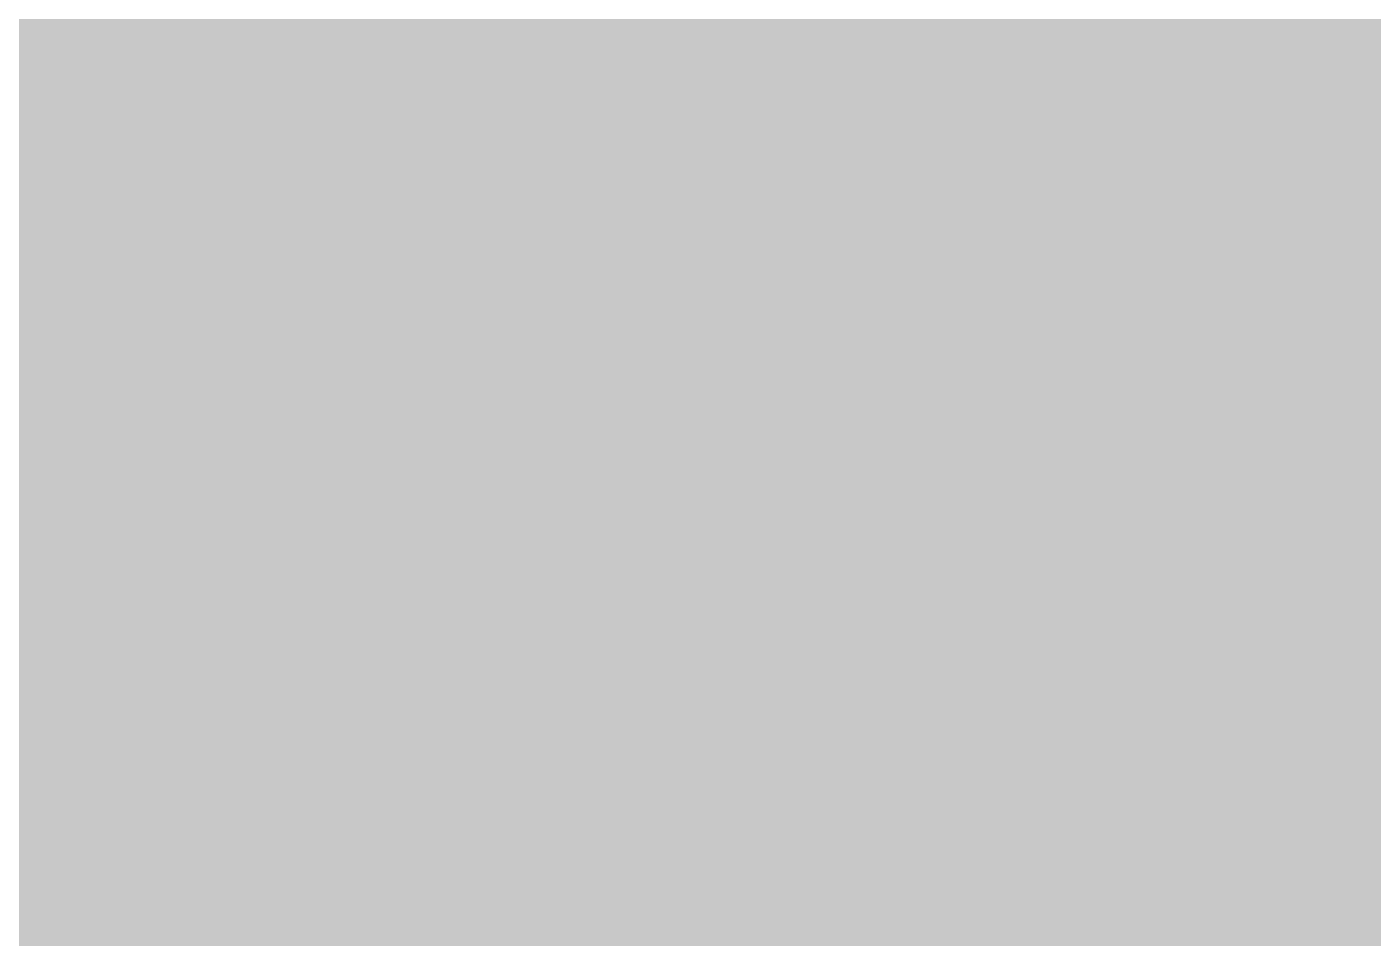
# Model space of a CAD drawing. Header units: millimetres. Extents: x -754 to 578, y -31 to 612.
# Drawn here: x 21.61 to 28.85, y 279.65 to 284.55 of the extents above; entities that cross this region are included whole.
import ezdxf

# ---------------------------------------------------------------- set-up
doc = ezdxf.new("R2010")
doc.units = ezdxf.units.MM
for name, color, linetype in [('Background Fill', 3, 'Continuous'), ('Images', 7, 'Continuous'), ('magpiefill', 3, 'Continuous')]:
    doc.layers.add(name, color=color, linetype=linetype)
picture_1 = doc.add_image_def('image1.jpg', size_in_pixel=(3877, 2482))

msp = doc.modelspace()

# ---------------------------------------------------------------- hatches: boundary and pattern name
at = {"layer": 'Background Fill', "true_color": 0x608000}
h = msp.add_hatch(color=66, dxfattribs=at)
h.dxf.hatch_style = 1
edge = h.paths.add_edge_path()
edge.add_arc((376.6532146460902, 276.531508869247), 365.7629443210776, 176.7919901476864, 183.9233746687262)
edge.add_arc((133.8374676579463, 259.2283183268966), 122.3340440395195, 183.6195856983223, 197.1683515683287)
edge.add_arc((24.55923343580579, 255.2968345977195), 33.06552170640433, 256.7034174919814, 268.4011139625683)
edge.add_arc((24.16992790803101, 246.1092003096776), 23.87097146563052, 268.7198628156944, 301.7757663762422)
edge.add_arc((6.285144653563535, 271.3474496466107), 54.77789923509462, 303.7779035900384, 336.8879734464464)
edge.add_arc((52.30048252020208, 252.4870421142255), 5.102959599765063, 254.384903360388, 328.824933411809, ccw=False)
edge.add_arc((7.292441665671056, 271.8288436174069), 49.92334009274214, 330.9302936293311, 352.0400174555955)
edge.add_arc((50.38940195992937, 268.6021330476465), 7.33865160717493, 285.0504608128425, 329.8428390468186, ccw=False)
edge.add_arc((52.12306075032679, 262.0122561988131), 0.5259485409149743, 171.3325297132818, 289.0846071006343, ccw=False)
edge.add_arc((16.64306726326045, 276.2065121965963), 37.7019668665434, 338.0137831002426, 363.9508925965004)
edge.add_arc((47.18092559481738, 280.5249504883629), 7.280765375083003, 297.6993291748943, 346.32952133307856, ccw=False)
edge.add_arc((50.21930293766126, 275.4437634670579), 1.408347699717135, 237.8436587276291, 284.2199327254814, ccw=False)
edge.add_arc((5.031847200155447, 281.9599394829845), 45.10151512056127, 350.1590330487046, 372.4891597315885)
edge.add_arc((41.64524126144794, 293.1920568739727), 7.566770331701877, 300.04355044286524, 348.73077371804266, ccw=False)
edge.add_arc((43.75385213140538, 284.1694602761676), 2.989084643609619, 55.80835803819905, 74.18013113411193)
edge.add_arc((7.950478925571026, 289.2936049017273), 36.68719382040134, 356.4865807875378, 372.1256817894662)
edge.add_line((43.81915139898453, 297.0000000000001), (11.463438900309, 297.0000000000003))
at = {"layer": 'Background Fill', "true_color": 0x010101}
h = msp.add_hatch(color=18, dxfattribs=at)
h.dxf.hatch_style = 1
edge = h.paths.add_edge_path()
edge.add_arc((14.13714228953993, 66.05036821475277), 5.807913626416285, 1.275464197753082, 62.44846320262373)
edge.add_arc((50.2300056646719, 133.5330695052299), 70.72090762997269, 224.7441867399971, 241.8117518982108, ccw=False)
edge.add_line((-8.526512829121202e-14, 83.74960531345087), (-2.842170943040401e-14, 297.0000000000001))
edge.add_line((-2.842170943040401e-14, 297.0000000000001), (56.60530441884882, 297.0000000000001))
edge.add_arc((32.46192734543833, 286.6598327097169), 26.26445727784844, -0.7870689497186163, 23.184566146012514, ccw=False)
edge.add_arc((55.94586765978195, 280.4126890830185), 6.508974787456369, 23.394349586185626, 64.73526677781842, ccw=False)
edge.add_arc((41.39813678510311, 275.6309811846147), 21.80360699868279, -10.658370673932325, 19.745368234292016, ccw=False)
edge.add_arc((56.99477431186929, 265.3853805578483), 8.520516004142252, 6.597388694866822, 46.81746160936768, ccw=False)
edge.add_arc((33.63526983047495, 265.6540479114007), 31.83152293101469, -21.311215793629685, 1.2785719473700965, ccw=False)
edge.add_arc((92.07498770003942, 209.0163113292386), 53.47699986028081, 57.56841699448552, 122.56565088630231, ccw=False)
edge.add_arc((123.4994929736408, 260.7114694069786), 7.110169438287065, 247.28817460529, 292.7118253947006)
edge.add_arc((149.4809779367527, 208.0806199916125), 51.59995031804294, 30.370672416276307, 116.76394834516441, ccw=False)
edge.add_arc((132.1499750118538, 199.586824854514), 70.86157634069299, 19.9064946490883, 29.210952333169587, ccw=False)
edge.add_arc((94.42696192880095, 102.4732001880038), 159.9638247332563, 43.73915488850821, 49.281844762795686, ccw=False)
edge.add_line((210, 213.0683994250644), (210, 197.5844620327144))
edge.add_line((210, 197.5844620327144), (117.4340023759941, 197.5844620327144))
edge.add_line((117.4340023759941, 197.5844620327144), (117.4340023759941, 243.4484232488084))
edge.add_arc((92.06673974743109, 208.9162420660986), 42.84821525457027, 53.69907996296252, 165.6151780016992)
edge.add_line((50.56185860601263, 219.5611653602663), (50.56185860601269, 23.20550962208995))
edge.add_arc((69.46115185486681, 69.06541166220961), 49.60155139141874, 183.33528897361, 247.60298427575128, ccw=False)
at = {"layer": 'magpiefill'}
h = msp.add_hatch(color=255, dxfattribs=at)
h.dxf.hatch_style = 1
h.paths.add_polyline_path([(25.89961556870406, 286.4565865009492), (25.48571080042271, 286.6598133821221), (25.07405856210133, 286.8599594399313), (24.66196175258294, 287.0585058532131), (24.41053157341234, 287.1786555421106), (23.49284571648406, 287.4938898438691), (22.79936827971875, 287.713617810646), (22.30315035248387, 287.8466080250593), (21.97724302414736, 287.9016290697265), (21.79469738407724, 287.8874495272654), (21.72856452164149, 287.8128379802935), (21.7518955262081, 287.6865630114284), (21.83774148714508, 287.5173932032878), (21.96493866036448, 287.3129630624034), (22.13546396795471, 287.0763707909612), (22.35707949854823, 286.8095805150621), (22.63754734077754, 286.5145563608064), (22.98462958327511, 286.1932624542945), (23.40608831467343, 285.8476629216269), (23.90968562360496, 285.479721888904), (24.50318359870229, 285.091403482226), (24.92076297300095, 284.9490775717624), (25.53860253461403, 284.7356212660835), (26.16982649068504, 284.5135784414613), (26.80481982550671, 284.2847900487487), (27.43396752337205, 284.0510970387988), (28.04765456857393, 283.8143403624642), (28.63626594540528, 283.576360970598), (29.19018663815898, 283.3389998140531), (29.69980163112791, 283.1040978436824), (30.02271288871793, 283.1040978436824), (30.28104018252066, 283.1686475496458), (30.41020525631325, 283.3622966675364), (30.47478636631809, 283.8141446092809), (30.53936747632292, 283.9432440212079), (30.19770998794563, 284.1628859369944), (29.81962155051184, 284.3917915573339), (29.41216957597076, 284.6273509903317), (28.98242147627158, 284.8669543440931), (28.53744466336352, 285.1079917267238), (28.08430654919557, 285.3478532463288), (27.63007454571724, 285.5839290110137), (27.18181606487747, 285.8136091288839), (26.74497109977443, 286.0349655531664), (26.31846996810229, 286.248797617576)])
h = msp.add_hatch(color=253, dxfattribs=at)
h.dxf.hatch_style = 1
h.paths.add_polyline_path([(21.71377267480989, 285.9934834212981), (21.2710100843438, 286.1229676855447), (20.85643360726809, 286.2382919108924), (20.47059155086339, 286.3391796106375), (20.11326162111831, 286.4263812478914), (19.78402887369839, 286.5009040232198), (19.48247836426921, 286.5637551371883), (19.2081951484964, 286.6159417903619), (18.96076428204552, 286.6584711833064), (18.73977082058215, 286.6923505165873), (18.54479981977184, 286.7185869907698), (18.37530790509672, 286.7380199396587), (18.23023798130475, 286.7508172300149), (18.10840452296048, 286.7569788618382), (18.00862200462836, 286.7565048351287), (17.92970490087296, 286.7493951498866), (17.87046768625873, 286.7356498061116), (17.82972483535019, 286.7152688038038), (17.80629082271184, 286.6882521429632), (17.79938023810723, 286.6542789029371), (17.80980813209604, 286.6117444804606), (17.83878967043702, 286.5587233516164), (17.8875400188889, 286.4932899924872), (17.95727434321043, 286.4135188791554), (18.04920780916035, 286.3174844877038), (18.16455558249737, 286.2032612942147), (18.30453282898026, 286.0689237747707), (18.4724112375265, 285.9120318630403), (18.67968858968902, 285.7280873230375), (18.93991919017941, 285.5120773763614), (19.26665734370931, 285.2589892446115), (19.67345735499032, 284.9638101493872), (20.17387352873413, 284.621527312288), (20.78146016965241, 284.2271279549134), (21.50902326354812, 283.7760632314956), (21.80386553658612, 283.7360552344073), (22.16210465273579, 283.6864063436962), (22.53385884096019, 283.6334396237187), (22.57726717533936, 283.627050371855), (22.23936234112722, 283.7952889424766), (21.95639425681098, 283.9611164471285), (21.72249464991664, 284.1230067816196), (21.53179524797031, 284.2794338417587), (21.37842777849809, 284.4288715233545), (21.25652396902612, 284.569793722216), (21.16021554708048, 284.7006743341518), (21.08363424018732, 284.8199872549708), (21.02174761352805, 284.9267048038448), (20.97286658290541, 285.0217929933967), (20.93613790177744, 285.1067162596131), (20.91070832360221, 285.1829390384801), (20.89572460183773, 285.2519257659838), (20.89033348994207, 285.3151408781106), (20.89368174137331, 285.3740488108465), (20.90491610958945, 285.4301140001778), (20.92350942158497, 285.4843615505995), (20.95023879850001, 285.5360592406417), (20.98620743501112, 285.5840355173431), (21.03251852579486, 285.6271188277426), (21.09027526552775, 285.6641376188789), (21.16058084888638, 285.693920337791), (21.2445384705473, 285.7152954315175), (21.34325132518704, 285.7270913470973), (21.45820613761165, 285.7281551967572), (21.59242375314523, 285.7174087534766), (21.7493085472413, 285.6937924554226), (21.93226489535343, 285.6562467407625), (22.14469717293521, 285.6037120476635), (22.39000975544018, 285.5351288142928), (22.67160701832189, 285.4494374788178), (22.99289333703393, 285.3455784794056), (23.36192714503395, 285.2205583203981), (23.80538310779602, 285.0636477708351), (24.35458994879824, 284.8621836659308), (25.04087639151884, 284.6035028408996), (25.89557115943596, 284.2749421309559), (26.95000297602768, 283.8638383713139), (28.23550056477225, 283.3575283971881), (29.7833926491476, 282.7433490437927), (29.76438274113275, 282.7813493138649), (29.69980163112791, 283.1040978436824), (29.19018663815899, 283.3389998140531), (28.63626594540523, 283.576360970598), (28.0476545685739, 283.8143403624642), (27.43396752337202, 284.0510970387988), (26.80481982550668, 284.2847900487487), (26.16982649068495, 284.5135784414613), (25.53860253461406, 284.7356212660835), (24.92076297300096, 284.9490775717624), (24.32444381186883, 285.1523243620944), (23.75186501850536, 285.3446104584727), (23.2037675505141, 285.5254026367397), (22.68089236549869, 285.694167672738), (22.18398042106273, 285.85037234231)])
h = msp.add_hatch(color=255, dxfattribs=at)
h.dxf.hatch_style = 1
h.paths.add_polyline_path([(25.04087639151884, 284.6035028408996), (24.35458994879826, 284.8621836659308), (23.80538310779602, 285.0636477708351), (23.36192714503396, 285.2205583203981), (22.99289333703393, 285.3455784794056), (22.67160701832189, 285.4494374788178), (22.39000975544018, 285.5351288142928), (22.1446971729352, 285.6037120476635), (21.93226489535343, 285.6562467407625), (21.7493085472413, 285.6937924554226), (21.59242375314523, 285.7174087534766), (21.45820613761165, 285.7281551967572), (21.34325132518704, 285.7270913470973), (21.2445384705473, 285.7152954315175), (21.16058084888638, 285.693920337791), (21.09027526552775, 285.6641376188789), (21.03251852579486, 285.6271188277426), (20.98620743501112, 285.5840355173431), (20.95023879850001, 285.5360592406417), (20.92350942158497, 285.4843615505995), (20.90491610958945, 285.4301140001778), (20.89368174137331, 285.3740488108465), (20.89033348994207, 285.3151408781106), (20.89572460183773, 285.2519257659838), (20.91070832360221, 285.1829390384801), (20.93613790177744, 285.1067162596131), (20.97286658290541, 285.0217929933967), (21.02174761352805, 284.9267048038448), (21.08363424018732, 284.8199872549708), (21.16021554708048, 284.7006743341518), (21.25652396902612, 284.569793722216), (21.37842777849809, 284.4288715233545), (21.53179524797031, 284.2794338417587), (21.72249464991664, 284.1230067816196), (21.95639425681098, 283.9611164471285), (22.23936234112722, 283.7952889424766), (22.57726717533936, 283.627050371855), (22.92108422798663, 283.5764441052054), (23.32573694054267, 283.514708818887), (23.7497731053559, 283.4475227954938), (24.19357307740995, 283.3745058625868), (24.65121412471215, 283.2966010350485), (25.11519774352639, 283.2150821245916), (25.5780254301161, 283.1312229429286), (26.03219868074488, 283.0462973017725), (26.47021899167639, 282.9615790128359), (26.88458785917425, 282.8783418878315), (27.26780677950204, 282.7978597384722), (27.6155780603701, 282.7209603560202), (27.93640725527615, 282.646687449937), (28.24200072916456, 282.5736387092334), (28.54406484697974, 282.5004118229205), (28.85430597366653, 282.4256044800093), (29.18443047416883, 282.3478143695109), (29.54614471343137, 282.2656391804362), (29.95115505639851, 282.1776766017961), (29.89354781492534, 282.5231519736053), (29.7833926491476, 282.7433490437927), (28.23550056477214, 283.3575283971881), (26.95000297602769, 283.8638383713139), (25.89557115943592, 284.2749421309559)])
at = {"layer": 'magpiefill', "true_color": 0x010101}
h = msp.add_hatch(color=18, dxfattribs=at)
h.dxf.hatch_style = 1
edge = h.paths.add_edge_path()
edge.add_line((34.93095430122935, 258.5752140283353), (33.09279269762033, 258.387297518959))
edge.add_line((33.09279269762033, 258.387297518959), (29.96416467604217, 256.3323769385913))
edge.add_line((29.96416467604217, 256.3323769385913), (23.52813624865416, 251.6864686364415))
edge.add_line((23.52813624865416, 251.6864686364415), (19.77378490578644, 248.1126916499315))
edge.add_line((19.77378490578644, 248.1126916499315), (19.14806158449687, 248.1126916499315))
edge.add_line((19.14806158449687, 248.1126916499315), (18.52233540942484, 248.6487587913459))
edge.add_line((18.52233540942484, 248.6487587913459), (18.43294636352653, 249.006135896559))
edge.add_line((18.43294636352653, 249.006135896559), (16.55577069209244, 247.5766259921118))
edge.add_line((16.55577069209244, 247.5766259921118), (14.05287169936923, 245.7897374988568))
edge.add_line((14.05287169936923, 245.7897374988568), (13.78470456167383, 246.9512153161913))
edge.add_line((13.78470456167383, 246.9512153161913), (13.87409360757215, 247.5766259921118))
edge.add_line((13.87409360757215, 247.5766259921118), (14.94676501213712, 248.738102325852))
edge.add_line((14.94676501213712, 248.738102325852), (15.30432119573084, 249.006135896559))
edge.add_line((15.30432119573084, 249.006135896559), (15.03615405803544, 249.1848244491657))
edge.add_line((15.03615405803544, 249.1848244491657), (13.33775647839843, 248.0233481154255))
edge.add_line((13.33775647839843, 248.0233481154255), (12.89081124890595, 248.3807252206386))
edge.add_line((12.89081124890595, 248.3807252206386), (12.89081124890595, 248.6487587913459))
edge.add_line((12.89081124890595, 248.6487587913459), (12.1756960279356, 248.6487587913459))
edge.add_line((12.1756960279356, 248.6487587913459), (11.9075288902402, 249.006135896559))
edge.add_line((11.9075288902402, 249.006135896559), (14.23164979116632, 250.2569572483999))
edge.add_line((14.23164979116632, 250.2569572483999), (14.67859502065835, 251.0610564769268))
edge.add_line((14.67859502065835, 251.0610564769268), (15.48309928752792, 251.7758121709478))
edge.add_line((15.48309928752792, 251.7758121709478), (13.87409360757215, 251.5077786002405))
edge.add_line((13.87409360757215, 251.5077786002405), (15.12554310393375, 252.5799113994747))
edge.add_line((15.12554310393375, 252.5799113994747), (19.32683967629396, 254.9922105686501))
edge.add_line((19.32683967629396, 254.9922105686501), (23.25996911095876, 257.8512318611392))
edge.add_line((23.25996911095876, 257.8512318611392), (27.72943282101437, 260.4422195829211))
edge.add_line((27.72943282101437, 260.4422195829211), (30.41111275931758, 262.0504180399751))
edge.add_line((30.41111275931758, 262.0504180399751), (30.67927989701298, 263.0332073047032))
edge.add_line((30.67927989701298, 263.0332073047032), (31.66256225567918, 263.6586179806234))
edge.add_line((31.66256225567918, 263.6586179806234), (32.73523366024369, 263.2118958573096))
edge.add_line((32.73523366024369, 263.2118958573096), (33.4503488812145, 263.3012408754103))
edge.add_line((33.4503488812145, 263.3012408754103), (34.9699655152715, 264.5520622272509))
edge.add_line((34.9699655152715, 264.5520622272509), (36.22141786541602, 265.356161455778))
edge.add_line((36.22141786541602, 265.356161455778), (36.31080691131433, 263.569272962523))
edge.add_line((36.31080691131433, 263.569272962523), (35.9532478739377, 262.2291080761761))
edge.add_line((35.9532478739377, 262.2291080761761), (35.59569169034353, 262.0504180399751))
edge.add_line((35.59569169034353, 262.0504180399751), (35.05935456116981, 262.2291080761761))
edge.add_line((35.05935456116981, 262.2291080761761), (34.34424219398193, 261.5143523821553))
edge.add_line((34.34424219398193, 261.5143523821553), (35.44761174261771, 260.5762549132039))
edge.add_line((35.44761174261771, 260.5762549132039), (35.64135792641514, 261.4154010907293))
edge.add_line((35.64135792641514, 261.4154010907293), (36.54550773539836, 261.9317987384375))
edge.add_line((36.54550773539836, 261.9317987384375), (37.90173102198173, 261.9963484444008))
edge.add_line((37.90173102198173, 261.9963484444008), (38.67671575717236, 261.7381496205469))
edge.add_line((38.67671575717236, 261.7381496205469), (38.67671575717236, 261.1572022668754))
edge.add_line((38.67671575717236, 261.1572022668754), (38.03089609577432, 260.8990034430215))
edge.add_line((38.03089609577432, 260.8990034430215), (36.80383502920108, 260.6408046191673))
edge.add_line((36.80383502920108, 260.6408046191673), (35.3830277788295, 259.5434596177879))
edge.add_line((35.3830277788295, 259.5434596177879), (35.3830277788295, 258.7688631462258))
edge.add_line((35.3830277788295, 258.7688631462258), (36.54550773539836, 259.2207110879704))
edge.add_line((36.54550773539836, 259.2207110879704), (39.3871193823577, 260.31805608935))
edge.add_line((39.3871193823577, 260.31805608935), (41.26000296411235, 261.3508513847657))
edge.add_line((41.26000296411235, 261.3508513847657), (43.13288369208362, 262.7063952099993))
edge.add_line((43.13288369208362, 262.7063952099993), (45.58700582523102, 264.5137869769774))
edge.add_line((45.58700582523102, 264.5137869769774), (44.29536364865248, 264.0619390352329))
edge.add_line((44.29536364865248, 264.0619390352329), (43.06830258207879, 263.6100910934883))
edge.add_line((43.06830258207879, 263.6100910934883), (41.77666040550025, 263.9328396233059))
edge.add_line((41.77666040550025, 263.9328396233059), (40.61418044893139, 264.9010852127583))
edge.add_line((40.61418044893139, 264.9010852127583), (39.90377682374606, 266.3211772603611))
edge.add_line((39.90377682374606, 266.3211772603611), (39.64544952994333, 267.9349199094486))
edge.add_line((39.64544952994333, 267.9349199094486), (39.96836078753381, 269.4195631466091))
edge.add_line((39.96836078753381, 269.4195631466091), (41.32458407411718, 270.9042063837696))
edge.add_line((41.32458407411718, 270.9042063837696), (40.61418044893139, 270.6460075599155))
edge.add_line((40.61418044893139, 270.6460075599155), (37.25591136058415, 268.903165498901))
edge.add_line((37.25591136058415, 268.903165498901), (34.34971289605369, 267.2894228498135))
edge.add_line((34.34971289605369, 267.2894228498135), (32.73516231566759, 265.9984287305435))
edge.add_line((32.73516231566759, 265.9984287305435), (31.89559361668921, 264.7719858008313))
edge.add_line((31.89559361668921, 264.7719858008313), (30.99144380770599, 264.0619390352329))
edge.add_line((30.99144380770599, 264.0619390352329), (30.02271288871793, 263.8037402113789))
edge.add_line((30.02271288871793, 263.8037402113789), (29.44147148354227, 264.0619390352329))
edge.add_line((29.44147148354227, 264.0619390352329), (29.11856307973471, 264.4492372710138))
edge.add_line((29.11856307973471, 264.4492372710138), (29.18314418973955, 265.3529316709084))
edge.add_line((29.18314418973955, 265.3529316709084), (29.82896385113759, 266.837574908069))
edge.add_line((29.82896385113759, 266.837574908069), (29.37689037353744, 267.8058204975216))
edge.add_line((29.37689037353744, 267.8058204975216), (29.24772529974439, 266.9666743199959))
edge.add_line((29.24772529974439, 266.9666743199959), (28.66648674835164, 266.579376084215))
edge.add_line((28.66648674835164, 266.579376084215), (27.24567949798052, 265.7402299066896))
edge.add_line((27.24567949798052, 265.7402299066896), (26.79360602038037, 266.0629784365071))
edge.add_line((26.79360602038037, 266.0629784365071), (26.3415296889973, 266.3211772603611))
edge.add_line((26.3415296889973, 266.3211772603611), (25.88945621139715, 266.7730252021056))
edge.add_line((25.88945621139715, 266.7730252021056), (25.69571002759972, 267.4830719677041))
edge.add_line((25.69571002759972, 267.4830719677041), (25.76029113760455, 267.9349199094486))
edge.add_line((25.76029113760455, 267.9349199094486), (25.17905258621136, 268.0640193213756))
edge.add_line((25.17905258621136, 268.0640193213756), (24.85614132862133, 268.3222181452295))
edge.add_line((24.85614132862133, 268.3222181452295), (24.40406499723781, 268.774066086974))
edge.add_line((24.40406499723781, 268.774066086974), (24.01657262964295, 269.2904637346821))
edge.add_line((24.01657262964295, 269.2904637346821), (24.21031881344038, 270.2587093241345))
edge.add_line((24.21031881344038, 270.2587093241345), (24.01657262964295, 270.2587093241345))
edge.add_line((24.01657262964295, 270.2587093241345), (23.43533407824975, 270.4523584420251))
edge.add_line((23.43533407824975, 270.4523584420251), (22.85409552685701, 270.968756089733))
edge.add_line((22.85409552685701, 270.968756089733), (22.53118426926653, 271.6142531493681))
edge.add_line((22.53118426926653, 271.6142531493681), (22.66034934305958, 272.1952005030396))
edge.add_line((22.66034934305958, 272.1952005030396), (22.78951156306925, 272.8406975626744))
edge.add_line((22.78951156306925, 272.8406975626744), (22.46660315926169, 272.905247268638))
edge.add_line((22.46660315926169, 272.905247268638), (21.8207806440812, 273.4861946223095))
edge.add_line((21.8207806440812, 273.4861946223095), (21.43328827648588, 274.2607896102772))
edge.add_line((21.43328827648588, 274.2607896102772), (21.49786938649072, 274.9708363758757))
edge.add_line((21.49786938649072, 274.9708363758757), (22.59576537927137, 275.6808831414742))
edge.add_line((22.59576537927137, 275.6808831414742), (24.08115659343071, 276.4554796130362))
edge.add_line((24.08115659343071, 276.4554796130362), (25.1144686224236, 277.2946257905617))
edge.add_line((25.1144686224236, 277.2946257905617), (26.01861843140682, 278.0692222621237))
edge.add_line((26.01861843140682, 278.0692222621237), (26.14778350519941, 278.1983216740507))
edge.add_line((26.14778350519941, 278.1983216740507), (26.47069476278989, 278.3274210859777))
edge.add_line((26.47069476278989, 278.3274210859777), (26.8581871303852, 278.6501696157952))
edge.add_line((26.8581871303852, 278.6501696157952), (26.92276824039004, 278.9083684396492))
edge.add_line((26.92276824039004, 278.9083684396492), (26.92276824039004, 279.1020175575397))
edge.add_line((26.92276824039004, 279.1020175575397), (26.8581871303852, 279.3602163813937))
edge.add_line((26.8581871303852, 279.3602163813937), (26.66444094658777, 279.5538654992843))
edge.add_line((26.66444094658777, 279.5538654992843), (26.47069476278989, 279.6829649112112))
edge.add_line((26.47069476278989, 279.6829649112112), (26.21236461520425, 279.7475146171748))
edge.add_line((26.21236461520425, 279.7475146171748), (26.40611079900214, 279.8766140291018))
edge.add_line((26.40611079900214, 279.8766140291018), (26.66444094658777, 279.8766140291018))
edge.add_line((26.66444094658777, 279.8766140291018), (26.92276824039004, 279.9411637350652))
edge.add_line((26.92276824039004, 279.9411637350652), (27.37484457177311, 279.9411637350652))
edge.add_line((27.37484457177311, 279.9411637350652), (27.63317186557583, 279.9411637350652))
edge.add_line((27.63317186557583, 279.9411637350652), (27.82691804937326, 280.0057134410288))
edge.add_line((27.82691804937326, 280.0057134410288), (28.02066423317115, 280.1348128529557))
edge.add_line((28.02066423317115, 280.1348128529557), (28.14982930696374, 280.4575613827733))
edge.add_line((28.14982930696374, 280.4575613827733), (28.21441327075149, 280.6512105006636))
edge.add_line((28.21441327075149, 280.6512105006636), (27.95608312316631, 280.9094093245178))
edge.add_line((27.95608312316631, 280.9094093245178), (27.11651442418793, 281.3612572662623))
edge.add_line((27.11651442418793, 281.3612572662623), (28.21441327075149, 281.1030584424082))
edge.add_line((28.21441327075149, 281.1030584424082), (28.79565182214469, 280.9739590304812))
edge.add_line((28.79565182214469, 280.9739590304812), (29.11856307973471, 281.1676081483718))
edge.add_line((29.11856307973471, 281.1676081483718), (29.11856307973471, 281.2967075602987))
edge.add_line((29.11856307973471, 281.2967075602987), (29.11856307973471, 281.6194560901163))
edge.add_line((29.11856307973471, 281.6194560901163), (28.92481404215437, 281.7485555020432))
edge.add_line((28.92481404215437, 281.7485555020432), (28.79565182214469, 282.0713040318608))
edge.add_line((28.79565182214469, 282.0713040318608), (29.3123092635326, 282.0067543258972))
edge.add_line((29.3123092635326, 282.0067543258972), (29.57063655733486, 282.0067543258972))
edge.add_line((29.57063655733486, 282.0067543258972), (29.95812892493018, 282.0067543258972))
edge.add_line((29.95812892493018, 282.0067543258972), (29.95812892493018, 282.1358537378242))
edge.add_line((29.95812892493018, 282.1358537378242), (29.89354781492534, 282.5231519736053))
edge.add_line((29.89354781492534, 282.5231519736053), (29.76438274113275, 282.7813493138649))
edge.add_line((29.76438274113275, 282.7813493138649), (29.69980163112791, 283.1040978436824))
edge.add_line((29.69980163112791, 283.1040978436824), (30.02271288871793, 283.1040978436824))
edge.add_line((30.02271288871793, 283.1040978436824), (30.28104018252066, 283.1686475496458))
edge.add_line((30.28104018252066, 283.1686475496458), (30.41020525631325, 283.3622966675364))
edge.add_line((30.41020525631325, 283.3622966675364), (30.47478636631809, 283.8141446092809))
edge.add_line((30.47478636631809, 283.8141446092809), (30.53936747632292, 283.9432440212079))
edge.add_line((30.53936747632292, 283.9432440212079), (30.79769762390856, 283.9432440212079))
edge.add_line((30.79769762390856, 283.9432440212079), (30.99144380770599, 283.9432440212079))
edge.add_line((30.99144380770599, 283.9432440212079), (31.12060888149904, 284.0723434331348))
edge.add_line((31.12060888149904, 284.0723434331348), (31.31435506529647, 284.0723434331348))
edge.add_line((31.31435506529647, 284.0723434331348), (31.37893617530131, 284.3950919629524))
edge.add_line((31.37893617530131, 284.3950919629524), (31.37893617530131, 284.5241913748794))
edge.add_line((31.37893617530131, 284.5241913748794), (31.05602491771083, 284.6532907868063))
edge.add_line((31.05602491771083, 284.6532907868063), (31.31435506529647, 284.7823901987333))
edge.add_line((31.31435506529647, 284.7823901987333), (31.50810124909435, 284.7823901987333))
edge.add_line((31.50810124909435, 284.7823901987333), (31.76642854289662, 284.7178404927699))
edge.add_line((31.76642854289662, 284.7178404927699), (32.0893398004871, 284.6532907868063))
edge.add_line((32.0893398004871, 284.6532907868063), (32.54141327808725, 284.7178404927699))
edge.add_line((32.54141327808725, 284.7178404927699), (33.18723579326775, 284.8469399046969))
edge.add_line((33.18723579326775, 284.8469399046969), (33.51014705085822, 284.8469399046969))
edge.add_line((33.51014705085822, 284.8469399046969), (33.51014705085822, 284.588741080843))
edge.add_line((33.51014705085822, 284.588741080843), (33.57472816086306, 284.2659925510254))
edge.add_line((33.57472816086306, 284.2659925510254), (34.02680449224613, 284.0723434331348))
edge.add_line((34.02680449224613, 284.0723434331348), (34.60804304363933, 284.2659925510254))
edge.add_line((34.60804304363933, 284.2659925510254), (34.93095430122935, 283.8786943152445))
edge.add_line((34.93095430122935, 283.8786943152445), (35.38348723789773, 283.4286073999767))
edge.add_arc((-76.72916099136648, 217.973307646923), 129.8215781707373, 24.7196834331034, 30.277882808560207, ccw=False)
edge.add_arc((43.29507845068406, 273.9876776487945), 2.717253438401656, 219.4264190677759, 277.5112522925736)
edge.add_arc((46.23167950775348, 268.9269057250914), 3.502217643125006, 76.09792839104102, 137.4828955815185, ccw=False)
edge.add_arc((46.04105670160197, 264.6436707254712), 7.751876948521335, 60.01917854986198, 82.34898294536907, ccw=False)
edge.add_arc((46.14576466513557, 259.940443523685), 12.02382861166447, 55.16074552816218, 71.73216053091483, ccw=False)
edge.add_arc((52.68048217801012, 264.0843435913512), 5.734500677390736, 86.65890143975243, 120.31950619075)
edge.add_arc((54.43622061698812, 261.2481553630661), 9.069487645513666, 120.8490791888012, 144.9821508602809)
edge.add_arc((48.2339431589979, 265.8014647757288), 1.387605128894925, 152.0183299640194, 206.9559763139688)
edge.add_arc((-57.83919877133971, 137.3643548795581), 165.3044430536458, 45.89312228263083, 50.63922831697852, ccw=False)
edge.add_line((57.21252739802526, 256.0600127560174), (57.08262319442724, 255.5413793316452))
edge.add_line((57.08262319442724, 255.5413793316452), (57.27636937822513, 255.2831805077913))
edge.add_line((57.27636937822513, 255.2831805077913), (57.85761078340079, 255.0895313899007))
edge.add_line((57.85761078340079, 255.0895313899007), (57.66386459960336, 254.7022331541198))
edge.add_line((57.66386459960336, 254.7022331541198), (57.92219189340562, 254.3794846243022))
edge.add_line((57.92219189340562, 254.3794846243022), (58.05135696719867, 254.0567360944847))
edge.add_line((58.05135696719867, 254.0567360944847), (57.5992806358156, 253.6694378587038))
edge.add_line((57.5992806358156, 253.6694378587038), (57.53469952581077, 253.2821396229226))
edge.add_line((57.53469952581077, 253.2821396229226), (57.7284457096082, 252.8948413871417))
edge.add_line((57.7284457096082, 252.8948413871417), (57.21178826822029, 252.7011922692511))
edge.add_line((57.21178826822029, 252.7011922692511), (56.69513082683238, 252.8302916811781))
edge.add_line((56.69513082683238, 252.8302916811781), (56.75971193683722, 252.3784437394336))
edge.add_line((56.75971193683722, 252.3784437394336), (56.04931116543435, 252.1847946215432))
edge.add_line((56.04931116543435, 252.1847946215432), (55.72639990784387, 252.3784437394336))
edge.add_line((55.72639990784387, 252.3784437394336), (55.53265372404644, 252.4429934453972))
edge.add_line((55.53265372404644, 252.4429934453972), (55.33890754024901, 252.1847946215432))
edge.add_line((55.33890754024901, 252.1847946215432), (55.01599628265853, 251.9265957976891))
edge.add_line((55.01599628265853, 251.9265957976891), (54.69308502506806, 252.0556952096163))
edge.add_line((54.69308502506806, 252.0556952096163), (53.85351632608968, 251.4747478559448))
edge.add_line((53.85351632608968, 251.4747478559448), (53.85351632608968, 251.7329466797987))
edge.add_line((53.85351632608968, 251.7329466797987), (53.27227777469693, 252.2493443275066))
edge.add_line((53.27227777469693, 252.2493443275066), (53.27227777469693, 252.5075431513608))
edge.add_line((53.27227777469693, 252.5075431513608), (53.14311270090388, 252.3784437394336))
edge.add_line((53.14311270090388, 252.3784437394336), (52.75562033330903, 251.7974963857621))
edge.add_line((52.75562033330903, 251.7974963857621), (52.75562033330903, 251.4101981499812))
edge.add_line((52.75562033330903, 251.4101981499812), (52.75562033330903, 250.5710519724557))
edge.add_line((52.75562033330903, 250.5710519724557), (52.30354685570887, 250.5710519724557))
edge.add_line((52.30354685570887, 250.5710519724557), (52.10980067191099, 250.7647010903461))
edge.add_line((52.10980067191099, 250.7647010903461), (52.04521670812323, 250.8938005022731))
edge.add_line((52.04521670812323, 250.8938005022731), (51.39939704672565, 251.0874496201636))
edge.add_line((51.39939704672565, 251.0874496201636), (51.07648578913518, 251.2810987380542))
edge.add_line((51.07648578913518, 251.2810987380542), (50.94732071534213, 251.1519993261272))
edge.add_line((50.94732071534213, 251.1519993261272), (50.94732071534213, 250.8292507963097))
edge.add_line((50.94732071534213, 250.8292507963097), (50.55982834774727, 250.3128531486016))
edge.add_line((50.55982834774727, 250.3128531486016), (50.30150105394455, 250.5065022664921))
edge.add_line((50.30150105394455, 250.5065022664921), (50.30150105394455, 250.7001513843827))
edge.add_line((50.30150105394455, 250.7001513843827), (49.526513464971, 250.5065022664921))
edge.add_line((49.526513464971, 250.5065022664921), (49.13902109737569, 250.0546543247476))
edge.add_line((49.13902109737569, 250.0546543247476), (48.29945525218068, 249.7319057949301))
edge.add_line((48.29945525218068, 249.7319057949301), (47.91196288458536, 249.9255549128206))
edge.add_line((47.91196288458536, 249.9255549128206), (47.71821384700456, 250.2483034426382))
edge.add_line((47.71821384700456, 250.2483034426382), (47.39530544319746, 250.2483034426382))
edge.add_line((47.39530544319746, 250.2483034426382), (46.68490181801167, 249.6673560889667))
edge.add_line((46.68490181801167, 249.6673560889667), (46.03907930283071, 249.0218590293316))
edge.add_line((46.03907930283071, 249.0218590293316), (45.39325964143313, 248.2472625577695))
edge.add_line((45.39325964143313, 248.2472625577695), (44.87660220004523, 247.6017654981347))
edge.add_line((44.87660220004523, 247.6017654981347), (44.42452586866216, 247.1499190399845))
edge.add_line((44.42452586866216, 247.1499190399845), (43.77870620726412, 246.956269922094))
edge.add_line((43.77870620726412, 246.956269922094), (43.19746480208846, 247.0853693340209))
edge.add_line((43.19746480208846, 247.0853693340209), (42.80997243449315, 247.4726660862077))
edge.add_line((42.80997243449315, 247.4726660862077), (42.42248006689783, 247.8599643219886))
edge.add_line((42.42248006689783, 247.8599643219886), (42.2287338831004, 248.4409116756601))
edge.add_line((42.2287338831004, 248.4409116756601), (41.90582262550993, 248.8927596174046))
edge.add_line((41.90582262550993, 248.8927596174046), (41.58291136791945, 248.9573093233682))
edge.add_line((41.58291136791945, 248.9573093233682), (41.19541900032414, 249.0864087352952))
edge.add_line((41.19541900032414, 249.0864087352952), (40.87251059651703, 249.0864087352952))
edge.add_line((40.87251059651703, 249.0864087352952), (40.29126919134092, 249.9901046187842))
edge.add_line((40.29126919134092, 249.9901046187842), (39.71003063994817, 250.7647010903461))
edge.add_line((39.71003063994817, 250.7647010903461), (39.45170334614591, 250.7647010903461))
edge.add_line((39.45170334614591, 250.7647010903461), (38.93504590475754, 251.0228999142003))
edge.add_line((38.93504590475754, 251.0228999142003), (38.03089609577432, 251.8620460917257))
edge.add_line((38.03089609577432, 251.8620460917257), (37.77256594818914, 252.2493443275066))
edge.add_line((37.77256594818914, 252.2493443275066), (37.64340372817946, 252.5075431513608))
edge.add_line((37.64340372817946, 252.5075431513608), (37.57881976439126, 252.8948413871417))
edge.add_line((37.57881976439126, 252.8948413871417), (37.32049247058899, 252.8948413871417))
edge.add_line((37.32049247058899, 252.8948413871417), (36.73925391919579, 253.0884905050323))
edge.add_line((36.73925391919579, 253.0884905050323), (36.67466995540804, 253.2175899169592))
edge.add_line((36.67466995540804, 253.2175899169592), (36.41634266160577, 253.6048881527402))
edge.add_line((36.41634266160577, 253.6048881527402), (36.35176155160093, 253.7339875646671))
edge.add_line((36.35176155160093, 253.7339875646671), (36.02885029401045, 254.4440343302656))
edge.add_line((36.02885029401045, 254.4440343302656), (35.64135792641514, 254.7022331541198))
edge.add_line((35.64135792641514, 254.7022331541198), (35.44761174261771, 254.8958822720101))
edge.add_line((35.44761174261771, 254.8958822720101), (35.18928159503207, 255.2831805077913))
edge.add_line((35.18928159503207, 255.2831805077913), (35.06011652123948, 255.7995781554991))
edge.add_line((35.06011652123948, 255.7995781554991), (35.06011652123948, 256.1223252017223))
edge.add_line((35.06011652123948, 256.1223252017223), (35.51219285262255, 256.7678222613574))
edge.add_line((35.51219285262255, 256.7678222613574), (35.31844666882466, 256.7032725553938))
edge.add_line((35.31844666882466, 256.7032725553938), (34.86637033744159, 257.2196702031019))
edge.add_line((34.86637033744159, 257.2196702031019), (34.80178922743676, 257.6715181448465))
edge.add_line((34.80178922743676, 257.6715181448465), (35.31844666882466, 258.4461146164083))
edge.add_line((35.31844666882466, 258.4461146164083), (34.93095430122935, 258.5752140283353))
at = {"layer": 'magpiefill'}
h = msp.add_hatch(color=253, dxfattribs=at)
h.dxf.hatch_style = 1
h.paths.add_polyline_path([(22.92108422798663, 283.5764441052054), (22.53385884096021, 283.6334396237187), (22.16210465273586, 283.6864063436962), (21.80386553658614, 283.7360552344073), (21.45718536578337, 283.7830972651213), (21.12010801360019, 283.8282434051079), (20.79067735330892, 283.8722046236364), (20.46786592773748, 283.9153956530911), (20.15436095793504, 283.957046278316), (19.85377833450616, 283.9960900472699), (19.56973394805544, 284.0314605079118), (19.30584368918744, 284.0620912082006), (19.06572344850673, 284.0869156960951), (18.85298911661789, 284.1048675195541), (18.6712565841255, 284.1148802265366), (18.52318342951204, 284.1159318026768), (18.407593982772, 284.1071779843094), (18.32235426177772, 284.087818945445), (18.26533028440161, 284.0570548600938), (18.23438806851601, 284.0140859022661), (18.22739363199332, 283.9581122459722), (18.24221299270596, 283.8883340652223), (18.27671216852622, 283.8039515340267), (18.33168308417021, 283.7025253001219), (18.4196212917285, 283.5750579061489), (18.55594825013523, 283.410912368475), (18.75608541832466, 283.1994517034673), (19.035454255231, 282.9300389274928), (19.40947621978847, 282.5920370569189), (19.89357277093126, 282.1748091081126), (20.50316536759357, 281.6677180974412), (20.85747147399968, 281.6851075905926), (21.27239876052101, 281.6890327996491), (21.74695841997594, 281.6810493563469), (22.28286946996673, 281.6628457936052), (22.87820136634311, 281.6361288871633), (23.51642531794496, 281.6026783840433), (24.17736297185984, 281.5642922740876), (24.84083597517497, 281.5227685471387), (25.48666597497791, 281.4799051930392), (26.09467461835621, 281.4375002016316), (26.64468355239703, 281.3973515627586), (27.11651442418757, 281.3612572662624), (28.21441327075151, 281.1030584424082), (28.79565182214469, 280.9739590304812), (29.11856307973471, 281.1676081483718), (29.11856307973471, 281.2967075602987), (29.11856307973471, 281.6194560901163), (28.92481404215437, 281.7485555020432), (28.79565182214469, 282.0713040318608), (29.3123092635326, 282.0067543258972), (29.57063655733486, 282.0067543258972), (29.95812892493018, 282.0067543258972), (29.95812892493018, 282.1358537378242), (29.95115505639851, 282.1776766017961), (29.54614471343137, 282.2656391804362), (29.18443047416882, 282.3478143695109), (28.85430597366653, 282.4256044800093), (28.54406484698004, 282.5004118229205), (28.24200072916462, 282.5736387092334), (27.93640725527612, 282.646687449937), (27.6155780603701, 282.7209603560202), (27.26780677950202, 282.7978597384722), (26.88458785917422, 282.8783418878315), (26.4702189916764, 282.9615790128359), (26.03219868074487, 283.0462973017725), (25.57802543011607, 283.1312229429286), (25.11519774352638, 283.2150821245916), (24.65121412471217, 283.2966010350485), (24.19357307740989, 283.3745058625868), (23.74977310535594, 283.4475227954938), (23.3257369405427, 283.514708818887)])
h.paths.add_polyline_path([(20.63450251707343, 283.0013529886), (20.66940658437551, 283.0607776182723), (20.72073030044149, 283.1155809905427), (20.78948136895841, 283.1654076263656), (20.87666749361324, 283.2099020466954), (20.98370143671109, 283.2485507797294), (21.11361619502931, 283.280208382637), (21.26984982396334, 283.3035714198306), (21.45584037890866, 283.3173364557229), (21.67502591526068, 283.3202000547262), (21.93084448841486, 283.310858781253), (22.22673415376664, 283.2880091997156), (22.56613296671146, 283.2503478745268), (22.95012767067661, 283.1972527111464), (23.37039976121662, 283.1308269792248), (23.81627942191784, 283.0538552894599), (24.27709683636665, 282.9691222525496), (24.74218218814944, 282.8794124791918), (25.20086566085257, 282.7875105800843), (25.64247743806237, 282.6962011659252), (26.05634770336519, 282.6082688474123), (26.43392084431223, 282.5259057639573), (26.77509806431257, 282.4489341698275), (27.08189477074046, 282.3765838480035), (27.35632637096978, 282.3080845814666), (27.60040827237462, 282.2426661531975), (27.81615588232901, 282.1795583461773), (28.00558460820692, 282.1179909433868), (28.17070985738239, 282.0571937278071), (28.31344824400401, 281.9965544764182), (28.4353212093186, 281.9360929421957), (28.53775140134766, 281.8759868721148), (28.62216146811255, 281.8164140131502), (28.68997405763474, 281.757552112277), (28.74261181793563, 281.69957891647), (28.78149739703663, 281.6426721727041), (28.80805344295922, 281.5870096279543), (28.82341609630419, 281.5328973955936), (28.82757546799007, 281.4811550545876), (28.82023516151474, 281.4327305503), (28.80109878037615, 281.3885718280947), (28.76986992807215, 281.3496268333354), (28.7262522081007, 281.3168435113858), (28.66994922395969, 281.2911698076098), (28.60066457914704, 281.2735536673711), (28.5174597172693, 281.2646764273701), (28.41682744236778, 281.2641529896546), (28.29461839859243, 281.2713316476088), (28.14668323009322, 281.2855606946171), (27.96887258102012, 281.3061884240639), (27.75703709552286, 281.3325631293334), (27.50702741775191, 281.3640331038101), (27.21469419185686, 281.3999466408783), (26.87800226146538, 281.4396322815674), (26.50337326811628, 281.4823395574874), (26.09934305282563, 281.5272982478929), (25.67444745660981, 281.5737381320391), (25.23722232048583, 281.6208889891806), (24.79620348546855, 281.6679805985726), (24.35992679257558, 281.7142427394699), (23.93692808282283, 281.7589051911273), (23.53452802585943, 281.8015137189348), (23.15518660586467, 281.8428780328221), (22.80014863565121, 281.8841238288539), (22.4706589280312, 281.9263768030949), (22.16796229581693, 281.9707626516099), (21.89330355182078, 282.0184070704635), (21.64792750885496, 282.0704357557206), (21.43307897973182, 282.1279744034455), (21.24937049187146, 282.1917636036779), (21.09488543112531, 282.2610035223547), (20.9670748979526, 282.3345092193877), (20.86338999281259, 282.4110957546886), (20.78128181616444, 282.4895781881692), (20.7182014684675, 282.568771579741), (20.67160005018093, 282.6474909893158), (20.63892866176394, 282.7245514768054), (20.61823117088051, 282.7989063456285), (20.60992251401291, 282.8700618732325), (20.61501039484824, 282.9376625805715)], flags=16)
h = msp.add_hatch(color=255, dxfattribs=at)
h.dxf.hatch_style = 1
h.paths.add_polyline_path([(26.43392084431218, 282.5259057639573), (26.05634770336526, 282.6082688474123), (25.64247743806237, 282.6962011659252), (25.20086566085256, 282.7875105800843), (24.74218218814946, 282.8794124791918), (24.27709683636667, 282.9691222525496), (23.81627942191784, 283.0538552894599), (23.3703997612166, 283.1308269792248), (22.95012767067661, 283.1972527111464), (22.56613296671148, 283.2503478745268), (22.22673415376664, 283.2880091997156), (21.93084448841486, 283.310858781253), (21.67502591526068, 283.3202000547262), (21.45584037890866, 283.3173364557229), (21.26984982396334, 283.3035714198306), (21.11361619502931, 283.280208382637), (20.98370143671109, 283.2485507797294), (20.87666749361324, 283.2099020466954), (20.78948136895841, 283.1654076263656), (20.72073030044149, 283.1155809905427), (20.66940658437551, 283.0607776182723), (20.63450251707343, 283.0013529886), (20.61501039484824, 282.9376625805715), (20.60992251401291, 282.8700618732325), (20.61823117088051, 282.7989063456285), (20.63892866176394, 282.7245514768054), (20.67160005018093, 282.6474909893158), (20.7182014684675, 282.568771579741), (20.78128181616444, 282.4895781881692), (20.86338999281259, 282.4110957546886), (20.9670748979526, 282.3345092193877), (21.09488543112531, 282.2610035223547), (21.24937049187146, 282.1917636036779), (21.43307897973182, 282.1279744034455), (21.64792750885496, 282.0704357557206), (21.89330355182078, 282.0184070704635), (22.16796229581695, 281.9707626516099), (22.47065892803118, 281.9263768030949), (22.8001486356512, 281.8841238288539), (23.15518660586467, 281.8428780328221), (23.53452802585932, 281.8015137189348), (23.93692808282283, 281.7589051911273), (24.35992679257558, 281.7142427394699), (24.79620348546855, 281.6679805985726), (25.23722232048543, 281.6208889891806), (25.67444745660983, 281.5737381320391), (26.09934305282565, 281.5272982478929), (26.50337326811621, 281.4823395574874), (26.87800226146541, 281.4396322815674), (27.21469419185684, 281.3999466408783), (27.50702741775191, 281.3640331038101), (27.75703709552295, 281.3325631293334), (27.96887258102009, 281.3061884240639), (28.14668323009322, 281.2855606946171), (28.29461839859243, 281.2713316476088), (28.41682744236778, 281.2641529896546), (28.5174597172693, 281.2646764273701), (28.60066457914704, 281.2735536673711), (28.66994922395969, 281.2911698076098), (28.7262522081007, 281.3168435113858), (28.76986992807215, 281.3496268333354), (28.80109878037615, 281.3885718280947), (28.82023516151474, 281.4327305503), (28.82757546799007, 281.4811550545876), (28.82341609630419, 281.5328973955936), (28.80805344295922, 281.5870096279543), (28.78149739703663, 281.6426721727041), (28.74261181793563, 281.69957891647), (28.68997405763473, 281.757552112277), (28.62216146811255, 281.8164140131502), (28.53775140134765, 281.8759868721148), (28.4353212093186, 281.9360929421957), (28.31344824400401, 281.9965544764182), (28.17070985738238, 282.0571937278071), (28.0055846082069, 282.1179909433868), (27.81615588232901, 282.1795583461773), (27.60040827237464, 282.2426661531975), (27.35632637096978, 282.3080845814666), (27.08189477074046, 282.3765838480035), (26.77509806431257, 282.4489341698275)])
h = msp.add_hatch(color=253, dxfattribs=at)
h.dxf.hatch_style = 1
h.paths.add_polyline_path([(27.95608312316631, 280.9094093245178), (27.11651442418781, 281.3612572662624), (26.64468355239691, 281.3973515627586), (26.09467461835617, 281.4375002016316), (25.48666597497797, 281.4799051930392), (24.84083597517493, 281.5227685471387), (24.17736297185978, 281.5642922740876), (23.51642531794496, 281.6026783840433), (22.87820136634312, 281.6361288871633), (22.28286946996673, 281.6628457936052), (21.74695841997595, 281.6810493563469), (21.27239876052103, 281.6890327996491), (20.85747147399968, 281.6851075905926), (20.50045754280967, 281.6675851962586), (20.19963794934876, 281.6347770837281), (19.95329367601468, 281.5849947200822), (19.75970570520525, 281.5165495724018), (19.61715501931815, 281.4277531077682), (19.52484871113919, 281.3168787162419), (19.48569831500618, 281.1820474798033), (19.50354147564485, 281.0213424034119), (19.58221583778106, 280.8328464920275), (19.72555904614063, 280.6146427506099), (19.93740874544932, 280.3648141841189), (20.22160258043297, 280.0814437975142), (20.58197819581733, 279.7626145957556), (20.6812917544359, 279.7709763963884), (20.95127740545131, 279.7836503449103), (21.29144677201509, 279.7915253039595), (21.71128414847055, 279.7947493910472), (22.21468050450824, 279.793620391299), (22.78315351120773, 279.7890347602994), (23.39262751499588, 279.7820386212476), (24.01902686229938, 279.7736780973427), (24.63827589954518, 279.7649993117838), (25.22629897316016, 279.7570483877701), (25.75902042957077, 279.7508714485007), (26.212364615204, 279.7475146171747), (26.40611079900214, 279.8766140291018), (26.66444094658777, 279.8766140291018), (26.92276824039004, 279.9411637350652), (27.37484457177311, 279.9411637350652), (27.63317186557583, 279.9411637350652), (27.82691804937326, 280.0057134410288), (28.02066423317115, 280.1348128529557), (28.14982930696374, 280.4575613827733), (28.21441327075149, 280.6512105006636)])
h.paths.add_polyline_path([(20.85956661433659, 280.7702014686768), (20.86655141192131, 280.8488715212732), (20.88671538820358, 280.9252605640754), (20.92258768587394, 280.9983317776112), (20.97707286816102, 281.0671372127908), (21.05307549829354, 281.1307289205244), (21.1535001395002, 281.1881589517222), (21.28125135500969, 281.2384793572945), (21.43923370805072, 281.2807421881512), (21.63035176185197, 281.3139994952028), (21.85630478501741, 281.3376193117683), (22.11397086765197, 281.3522336008025), (22.39902280523584, 281.3587903076693), (22.70713339324922, 281.3582373777324), (23.03397542717229, 281.3515227563555), (23.37522170248528, 281.3395943889023), (23.72654501466832, 281.3234002207368), (24.08361815920165, 281.3038881972225), (24.44215345087468, 281.2818482740715), (24.79802128171397, 281.2574384483876), (25.1471315630554, 281.230658727623), (25.48539420623466, 281.2015091192297), (25.8087191225876, 281.1699896306598), (26.11301622345005, 281.1361002693654), (26.39419542015776, 281.0998410427986), (26.64816662404655, 281.0612119584114), (26.87182768992375, 281.0201932725431), (27.06602824648276, 280.9766862370813), (27.2326058658884, 280.9305723528005), (27.37339812030564, 280.8817331204757), (27.49024258189931, 280.8300500408815), (27.58497682283434, 280.7754046147925), (27.65943841527557, 280.7176783429836), (27.71546493138794, 280.6567527262294), (27.75441973069434, 280.5927561290651), (27.77576932214973, 280.5268043710673), (27.77850600206712, 280.4602601355734), (27.76162206675949, 280.3944861059204), (27.72410981253984, 280.3308449654455), (27.66496153572112, 280.2706993974858), (27.5831695326164, 280.2154120853785), (27.47772609953859, 280.1663457124609), (27.34750497935978, 280.124556851802), (27.19090570118837, 280.0898776353988), (27.00620924069176, 280.0618340849805), (26.79169657353742, 280.0399522222762), (26.54564867539274, 280.0237580690148), (26.2663465219252, 280.0127776469255), (25.95207108880223, 280.0065369777372), (25.60110335169126, 280.0045620831791), (25.21391752547773, 280.0063691115973), (24.79976078191896, 280.0114347178063), (24.37007353199039, 280.0192256832374), (23.93629618666724, 280.0292087893224), (23.50986915692496, 280.0408508174925), (23.10223285373883, 280.0536185491795), (22.7248276880843, 280.0669787658148), (22.38909407093661, 280.0803982488299), (22.10361725058118, 280.0936400128153), (21.86556182454356, 280.107652004998), (21.66923722765931, 280.1236784057637), (21.50895289476396, 280.1429633954982), (21.37901826069313, 280.1667511545874), (21.27374276028233, 280.1962858634171), (21.18743582836717, 280.2328117023732), (21.11440689978319, 280.2775728518415), (21.05002251022654, 280.3313592669128), (20.99387759883572, 280.3931440014978), (20.94662420560981, 280.4614458842121), (20.90891437054786, 280.5347837436715), (20.88140013364895, 280.6116764084916), (20.86473353491218, 280.6906427072882)], flags=16)
h = msp.add_hatch(color=255, dxfattribs=at)
h.dxf.hatch_style = 1
h.paths.add_polyline_path([(27.65943841527557, 280.7176783429836), (27.58497682283434, 280.7754046147925), (27.49024258189931, 280.8300500408815), (27.37339812030564, 280.8817331204757), (27.23260586588842, 280.9305723528005), (27.06602824648276, 280.9766862370813), (26.87182768992376, 281.0201932725431), (26.64816662404655, 281.0612119584114), (26.39419542015776, 281.0998410427986), (26.11301622345005, 281.1361002693654), (25.8087191225876, 281.1699896306598), (25.48539420623467, 281.2015091192297), (25.14713156305538, 281.230658727623), (24.79802128171401, 281.2574384483876), (24.44215345087468, 281.2818482740715), (24.08361815920162, 281.3038881972225), (23.7265450146683, 281.3234002207368), (23.37522170248525, 281.3395943889023), (23.03397542717229, 281.3515227563555), (22.70713339324922, 281.3582373777324), (22.39902280523584, 281.3587903076693), (22.11397086765197, 281.3522336008025), (21.85630478501741, 281.3376193117683), (21.63035176185197, 281.3139994952028), (21.43923370805072, 281.2807421881512), (21.28125135500969, 281.2384793572945), (21.1535001395002, 281.1881589517222), (21.05307549829354, 281.1307289205244), (20.97707286816102, 281.0671372127908), (20.92258768587394, 280.9983317776112), (20.88671538820358, 280.9252605640754), (20.86655141192131, 280.8488715212732), (20.85956661433659, 280.7702014686768), (20.86473353491218, 280.6906427072882), (20.88140013364895, 280.6116764084916), (20.90891437054786, 280.5347837436715), (20.94662420560981, 280.4614458842121), (20.99387759883572, 280.3931440014978), (21.05002251022654, 280.3313592669128), (21.11440689978319, 280.2775728518415), (21.18743582836717, 280.2328117023732), (21.27374276028233, 280.1962858634171), (21.37901826069313, 280.1667511545874), (21.50895289476396, 280.1429633954982), (21.66923722765931, 280.1236784057637), (21.86556182454356, 280.107652004998), (22.10361725058119, 280.0936400128153), (22.38909407093661, 280.0803982488299), (22.72482768808428, 280.0669787658148), (23.10223285373884, 280.0536185491795), (23.50986915692499, 280.0408508174925), (23.93629618666721, 280.0292087893224), (24.37007353199039, 280.0192256832374), (24.79976078191901, 280.0114347178063), (25.21391752547774, 280.0063691115973), (25.60110335169126, 280.0045620831791), (25.95207108880224, 280.0065369777372), (26.26634652192521, 280.0127776469255), (26.54564867539275, 280.0237580690148), (26.79169657353742, 280.0399522222762), (27.00620924069176, 280.0618340849805), (27.19090570118837, 280.0898776353988), (27.3475049793598, 280.124556851802), (27.47772609953859, 280.1663457124609), (27.58316953261638, 280.2154120853785), (27.66496153572112, 280.2706993974858), (27.72410981253984, 280.3308449654455), (27.76162206675949, 280.3944861059204), (27.77850600206712, 280.4602601355734), (27.77576932214973, 280.5268043710673), (27.75441973069434, 280.5927561290651), (27.71546493138794, 280.6567527262294)])
h = msp.add_hatch(color=253, dxfattribs=at)
h.dxf.hatch_style = 1
h.paths.add_polyline_path([(26.92276824039004, 279.1020175575397), (26.8581871303852, 279.3602163813937), (26.66444094658777, 279.5538654992843), (26.47069476278989, 279.6829649112112), (26.21236461520496, 279.7475146171747), (25.75902042957081, 279.7508714485007), (25.22629897315998, 279.7570483877701), (24.63827589954518, 279.7649993117838), (24.01902686229938, 279.7736780973427), (23.39262751499592, 279.7820386212476), (22.78315351120771, 279.7890347602994), (22.21468050450824, 279.793620391299), (21.71128414847057, 279.7947493910472), (21.29144677201509, 279.7915253039595), (20.95127740545131, 279.7836503449103), (20.6812917544359, 279.7709763963884), (20.47200552462562, 279.7533553408829), (20.31393442167715, 279.7306390608828), (20.19759415124719, 279.7026794388769), (20.11350041899249, 279.6693283573543), (20.05216893056968, 279.6304376988039), (20.00565658917185, 279.5858149099024), (19.97218508813739, 279.5350896940777), (19.95151731834102, 279.4778473189456), (19.9434161706574, 279.4136730521217), (19.94764453596127, 279.3421521612216), (19.96396530512732, 279.2628699138609), (19.99214136903026, 279.1754115776555), (20.03193561854482, 279.0793624202208), (20.08432256711239, 278.9733949592153), (20.1551232184413, 278.8525307124688), (20.25137019880654, 278.7108784478531), (20.38009613448307, 278.5425469332408), (20.54833365174591, 278.3416449365041), (20.76311537687008, 278.1022812255152), (21.03147393613057, 277.8185645681465), (21.36044195580234, 277.4846037322702), (21.46342952208965, 277.5221934383515), (21.62860414656517, 277.5726866184993), (21.81648173422612, 277.6218467298697), (22.02652879627094, 277.669762649676), (22.25821184389801, 277.7165232551319), (22.51099738830584, 277.7622174234509), (22.78435194069272, 277.8069340318463), (23.07774201225715, 277.8507619575318), (23.39063411419755, 277.8937900777207), (23.72152823524442, 277.9358488185724), (24.06505827425687, 277.9757348020292), (24.41489160762619, 278.011986198979), (24.76469561174352, 278.0431411803098), (25.10813766300018, 278.0677379169097), (25.43888513778735, 278.0843145796668), (25.7506054124963, 278.091409339469), (26.03696586351816, 278.0875603672043), (26.14778350519941, 278.1983216740507), (26.47069476278989, 278.3274210859777), (26.8581871303852, 278.6501696157952), (26.92276824039004, 278.9083684396492)])
h.paths.add_polyline_path([(21.58925308909315, 278.8938797109624), (21.60865631166129, 278.9769834092968), (21.6392035487027, 279.0553473323739), (21.68065769782237, 279.1284975131009), (21.73278165662536, 279.1959599843849), (21.7953383227167, 279.2572607791331), (21.86809059370141, 279.3119259302527), (21.95127557982649, 279.3596493349277), (22.0470272419069, 279.4007963474498), (22.15795375339957, 279.4359001863874), (22.2866632877614, 279.465494070309), (22.43576401844933, 279.4901112177831), (22.60786411892029, 279.5102848473782), (22.80557176263119, 279.5265481776626), (23.03149512303898, 279.5394344272052), (23.28651347028196, 279.5493780701877), (23.56459046122413, 279.556418603247), (23.85796084941086, 279.5604967786336), (24.15885938838755, 279.5615533485977), (24.45952083169959, 279.5595290653898), (24.75217993289239, 279.5543646812601), (25.02907144551128, 279.5460009484592), (25.28243012310168, 279.5343786192373), (25.50618998332604, 279.5194483210908), (25.70108210031509, 279.5012001824999), (25.86953681231662, 279.4796342071904), (26.01398445757845, 279.4547503988885), (26.13685537434836, 279.4265487613202), (26.24057990087414, 279.3950292982116), (26.32758837540362, 279.3601920132887), (26.40031113618457, 279.3220369102774), (26.46086238045129, 279.2806331134155), (26.51009174138404, 279.2363262289867), (26.54853271114956, 279.1895309837862), (26.57671878191459, 279.1406621046092), (26.59518344584586, 279.0901343182513), (26.60446019511016, 279.0383623515074), (26.60508252187421, 278.985760931173), (26.59758391830474, 278.9327447840433), (26.58228052990215, 278.8797187629097), (26.55861911550141, 278.8270482245478), (26.52582908727113, 278.7750886517292), (26.48313985737988, 278.7241955272257), (26.42978083799628, 278.6747243338091), (26.3649814412889, 278.627030554251), (26.2879710794264, 278.581469671323), (26.19797916457733, 278.5383971677968), (26.09414619018406, 278.498050032187), (25.9752569747837, 278.4601912759791), (25.84000741818721, 278.4244654164013), (25.68709342020547, 278.3905169706821), (25.51521088064936, 278.3579904560497), (25.3230556993298, 278.3265303897322), (25.10932377605772, 278.2957812889583), (24.87271101064397, 278.2653876709559), (24.61338534360755, 278.23509279734), (24.33740287830003, 278.2050349072704), (24.0522917587811, 278.1754509842936), (23.76558012911009, 278.1465780119561), (23.48479613334726, 278.1186529738043), (23.21746791555167, 278.0919128533844), (22.97112361978327, 278.0665946342431), (22.75329139010151, 278.0429352999267), (22.5694938432999, 278.021408824359), (22.41723148710668, 278.003437142974), (22.29199930198388, 277.9906791815828), (22.18929226839352, 277.9847938659969), (22.10460536679761, 277.9874401220275), (22.0334335776582, 278.000276875486), (21.9712718814373, 278.0249630521837), (21.91361525859695, 278.0631575779319), (21.85695651093495, 278.1158577836391), (21.80177972559247, 278.1814146206029), (21.74956681104645, 278.2575174452185), (21.70179967577384, 278.3418556138806), (21.65996022825159, 278.4321184829842), (21.62553037695665, 278.525995408924), (21.59999203036597, 278.6211757480953), (21.58482709695652, 278.7153488568927), (21.58123098339323, 278.8065102044634)], flags=16)

# ---------------------------------------------------------------- pictures from other files: only their frames are drawn
at = {"layer": 'Images'}
image = msp.add_image(picture_1, insert=(4.152360957636703e-14, 297.0000000000001), size_in_units=(328.0298146655921, 209.9999999999999), rotation=-90.00000000000001, dxfattribs=at)
image.dxf.flags = 7

doc.saveas('drawing.dxf')
